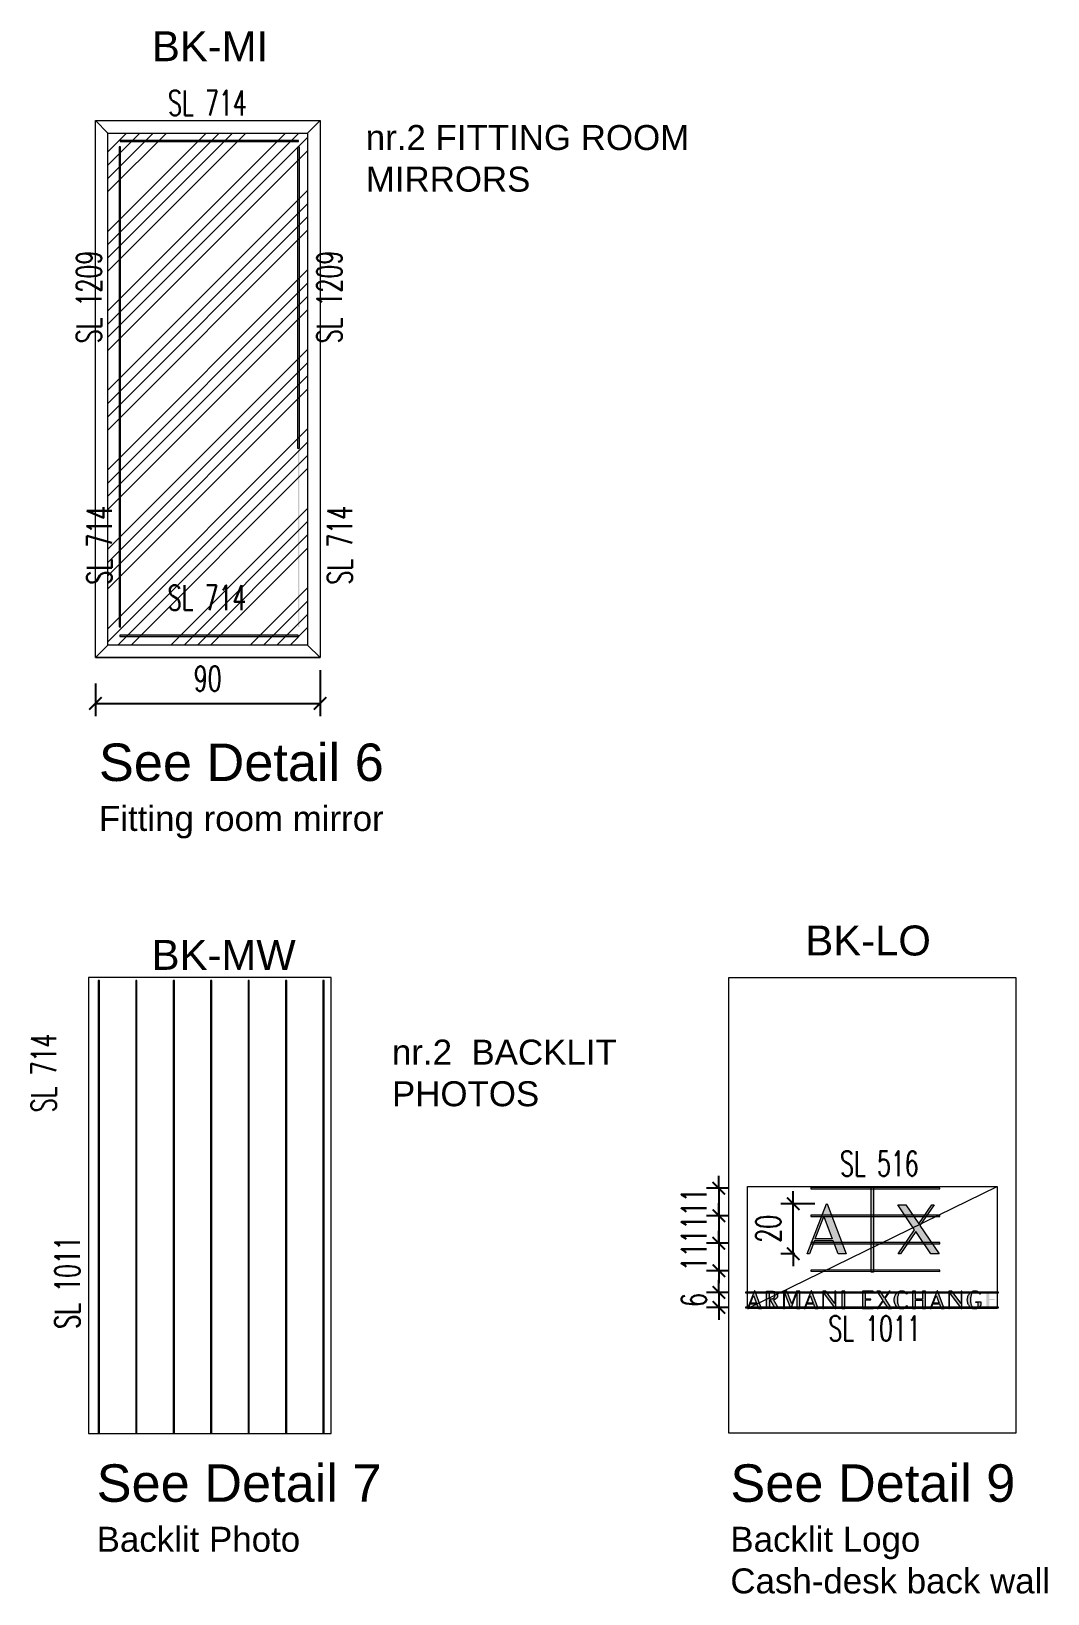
# Model space of a CAD drawing. Extents: x 214 to 401, y 14 to 126.
# Drawn here: x 321.2 to 325.28, y 83 to 89.25 of the extents above; entities that cross this region are included whole.
import ezdxf

# ---------------------------------------------------------------- set-up
doc = ezdxf.new("R2010")
doc.units = 0
doc.header["$LTSCALE"] = 0.25
doc.header["$MEASUREMENT"] = 0
doc.linetypes.add('DOT2', pattern=[0.125, 0, -0.125])
doc.layers.get('0').update_dxf_attribs({"linetype": 'CONTINUOUS'})
doc.layers.get('DEFPOINTS').update_dxf_attribs({"linetype": 'CONTINUOUS'})
doc.layers.add('LD_base', color=7, linetype='CONTINUOUS', lineweight=5, true_color=0x646464)
doc.layers.add('LD_light', color=7, linetype='CONTINUOUS', lineweight=5, true_color=0xf00000)
doc.layers.add('LD_def-points', color=11, linetype='CONTINUOUS', lineweight=5, plot=False)
doc.layers.add('LD_quote', color=255, linetype='CONTINUOUS', lineweight=9)
doc.layers.add('LD_text', color=255, linetype='CONTINUOUS', lineweight=9)
doc.styles.add('SIMPLEX', font='SIMPLEX.SHX', dxfattribs={"width": 0.65})
doc.styles.get("Standard").update_dxf_attribs({"font": 'Arial.ttf'})
doc.dimstyles.new('METRI', dxfattribs={"dimtxt": 0.2, "dimasz": 0.1, "dimexe": 0.1, "dimexo": 0.0625, "dimgap": 0.09, "dimtad": 1, "dimzin": 0, "dimdsep": 46, "dimtxsty": 'SIMPLEX', "dimblk": 'LINEET2S', "dimcen": 0.09, "dimdle": 0.1, "dimclrt": 3, "dimadec": 0, "dimazin": 0, "dimtfac": 1, "dimtix": 1, "dimtmove": 2, "dimatfit": 3, "dimldrblk": 'LINEET2S', "dimfxl": 1, "dimtolj": 1, "dimarcsym": 0})

# ---------------------------------------------------------------- blocks, each defined once
blk = doc.blocks.new('_ArchTick')
at = {"color": 0, "linetype": 'ByBlock', "const_width": 0.15}
blk.add_lwpolyline([(-0.5, -0.5), (0.5, 0.5)], dxfattribs=at)
blk = doc.blocks.new('*D364')
at = {"layer": 'DEFPOINTS', "color": 0, "transparency": 16777216}
for p in [(324.0466, 84.6197), (323.9581, 84.5097), (324.0466, 84.5097)]:
    blk.add_point(p, dxfattribs=at)
at = {"layer": 'LD_quote', "color": 0, "lineweight": -2, "transparency": 16777216}
for p, q in [((323.9581, 84.6197), (323.9581, 84.6697)), ((323.9966, 84.6197), (323.9081, 84.6197)), ((323.9581, 84.6197), (323.9581, 84.5097)), ((323.9966, 84.5097), (323.9081, 84.5097)), ((323.9581, 84.5097), (323.9581, 84.4597))]:
    blk.add_line(p, q, dxfattribs=at)
at = {"layer": 'LD_quote', "color": 0, "lineweight": -2, "transparency": 16777216, "xscale": 0.05, "yscale": 0.05, "zscale": 0.05}
for p, rotation in [((323.9581, 84.6197), 270), ((323.9581, 84.5097), 90)]:
    blk.add_blockref('_ArchTick', p, dxfattribs=dict(at, rotation=rotation))
at = {"layer": 'LD_quote', "color": 3, "transparency": 16777216, "insert": (323.8581, 84.5647), "char_height": 0.1, "attachment_point": 5, "rotation": 90, "style": 'SIMPLEX'}
blk.add_mtext('\\A1;11', dxfattribs=at)
blk = doc.blocks.new('LINEET2S')
blk.add_line((-1, 0), (0, 0))
at = {"color": 5}
blk.add_line((0.5, 0.5), (-0.5, -0.5), dxfattribs=at)
blk = doc.blocks.new('*D365')
at = {"layer": 'DEFPOINTS', "color": 0, "transparency": 16777216}
for p in [(324.0466, 84.5097), (323.9581, 84.3997), (324.0466, 84.3997)]:
    blk.add_point(p, dxfattribs=at)
at = {"layer": 'LD_quote', "color": 0, "lineweight": -2, "transparency": 16777216}
for p, q in [((323.9581, 84.5097), (323.9581, 84.5597)), ((323.9966, 84.5097), (323.9081, 84.5097)), ((323.9581, 84.5097), (323.9581, 84.3997)), ((323.9966, 84.3997), (323.9081, 84.3997)), ((323.9581, 84.3997), (323.9581, 84.3497))]:
    blk.add_line(p, q, dxfattribs=at)
at = {"layer": 'LD_quote', "color": 0, "lineweight": -2, "transparency": 16777216, "xscale": 0.05, "yscale": 0.05, "zscale": 0.05}
for p, rotation in [((323.9581, 84.5097), 270), ((323.9581, 84.3997), 90)]:
    blk.add_blockref('_ArchTick', p, dxfattribs=dict(at, rotation=rotation))
at = {"layer": 'LD_quote', "color": 3, "transparency": 16777216, "insert": (323.8581, 84.4547), "char_height": 0.1, "attachment_point": 5, "rotation": 90, "style": 'SIMPLEX'}
blk.add_mtext('\\A1;11', dxfattribs=at)
blk = doc.blocks.new('*D366')
at = {"layer": 'DEFPOINTS', "color": 0, "transparency": 16777216}
for p in [(324.0466, 84.3997), (323.9581, 84.2897), (324.0466, 84.2897)]:
    blk.add_point(p, dxfattribs=at)
at = {"layer": 'LD_quote', "color": 0, "lineweight": -2, "transparency": 16777216}
for p, q in [((323.9966, 84.3997), (323.9081, 84.3997)), ((323.9581, 84.3997), (323.9581, 84.4497)), ((323.9581, 84.3997), (323.9581, 84.2897)), ((323.9966, 84.2897), (323.9081, 84.2897)), ((323.9581, 84.2897), (323.9581, 84.2397))]:
    blk.add_line(p, q, dxfattribs=at)
at = {"layer": 'LD_quote', "color": 0, "lineweight": -2, "transparency": 16777216, "xscale": 0.05, "yscale": 0.05, "zscale": 0.05}
for p, rotation in [((323.9581, 84.3997), 270), ((323.9581, 84.2897), 90)]:
    blk.add_blockref('_ArchTick', p, dxfattribs=dict(at, rotation=rotation))
at = {"layer": 'LD_quote', "color": 3, "transparency": 16777216, "insert": (323.8581, 84.3447), "char_height": 0.1, "attachment_point": 5, "rotation": 90, "style": 'SIMPLEX'}
blk.add_mtext('\\A1;11', dxfattribs=at)
blk = doc.blocks.new('*D367')
at = {"layer": 'DEFPOINTS', "color": 0, "transparency": 16777216}
for p in [(324.0466, 84.2025), (323.9581, 84.1425), (324.0466, 84.1425)]:
    blk.add_point(p, dxfattribs=at)
at = {"layer": 'LD_quote', "color": 0, "lineweight": -2, "transparency": 16777216}
for p, q in [((323.9966, 84.2025), (323.9081, 84.2025)), ((323.9581, 84.2025), (323.9581, 84.2525)), ((323.9581, 84.2025), (323.9581, 84.1425)), ((323.9966, 84.1425), (323.9081, 84.1425)), ((323.9581, 84.1425), (323.9581, 84.0925))]:
    blk.add_line(p, q, dxfattribs=at)
at = {"layer": 'LD_quote', "color": 0, "lineweight": -2, "transparency": 16777216, "xscale": 0.05, "yscale": 0.05, "zscale": 0.05}
for p, rotation in [((323.9581, 84.2025), 270), ((323.9581, 84.1425), 90)]:
    blk.add_blockref('_ArchTick', p, dxfattribs=dict(at, rotation=rotation))
at = {"layer": 'LD_quote', "color": 3, "transparency": 16777216, "insert": (323.8581, 84.1725), "char_height": 0.1, "attachment_point": 5, "rotation": 90, "style": 'SIMPLEX'}
blk.add_mtext('\\A1;6', dxfattribs=at)
blk = doc.blocks.new('*D368')
at = {"layer": 'DEFPOINTS', "color": 0, "transparency": 16777216}
for p in [(324.2564, 84.5575), (324.3922, 84.5575), (324.3122, 84.3575)]:
    blk.add_point(p, dxfattribs=at)
at = {"layer": 'LD_quote', "color": 0, "lineweight": -2, "transparency": 16777216}
for p, q in [((324.2564, 84.5575), (324.2564, 84.6075)), ((324.3422, 84.5575), (324.2064, 84.5575)), ((324.2564, 84.3575), (324.2564, 84.5575)), ((324.2622, 84.3575), (324.2064, 84.3575)), ((324.2564, 84.3575), (324.2564, 84.3075))]:
    blk.add_line(p, q, dxfattribs=at)
at = {"layer": 'LD_quote', "color": 0, "lineweight": -2, "transparency": 16777216, "xscale": 0.05, "yscale": 0.05, "zscale": 0.05}
for p, rotation in [((324.2564, 84.5575), 270), ((324.2564, 84.3575), 90)]:
    blk.add_blockref('_ArchTick', p, dxfattribs=dict(at, rotation=rotation))
at = {"layer": 'LD_quote', "color": 3, "transparency": 16777216, "insert": (324.1564, 84.4575), "char_height": 0.1, "attachment_point": 5, "rotation": 90, "style": 'SIMPLEX'}
blk.add_mtext('\\A1;20', dxfattribs=at)
blk = doc.blocks.new('*D370')
at = {"layer": 'DEFPOINTS', "color": 0, "transparency": 16777216}
for p in [(322.3604, 86.7441), (321.4604, 86.6906), (322.3604, 86.5604)]:
    blk.add_point(p, dxfattribs=at)
at = {"layer": 'LD_quote', "color": 0, "lineweight": -2, "transparency": 16777216}
for p, q in [((322.3604, 86.6941), (322.3604, 86.5104)), ((321.4604, 86.6406), (321.4604, 86.5104)), ((321.4604, 86.5604), (322.3604, 86.5604))]:
    blk.add_line(p, q, dxfattribs=at)
at = {"layer": 'LD_quote', "color": 0, "lineweight": -2, "transparency": 16777216, "xscale": 0.05, "yscale": 0.05, "zscale": 0.05, "rotation": 180}
blk.add_blockref('_ArchTick', (321.4604, 86.5604), dxfattribs=at)
at = {"layer": 'LD_quote', "color": 0, "lineweight": -2, "transparency": 16777216, "xscale": 0.05, "yscale": 0.05, "zscale": 0.05}
blk.add_blockref('_ArchTick', (322.3604, 86.5604), dxfattribs=at)
at = {"layer": 'LD_quote', "color": 3, "transparency": 16777216, "insert": (321.9104, 86.6604), "char_height": 0.1, "attachment_point": 5, "style": 'SIMPLEX'}
blk.add_mtext('\\A1;90', dxfattribs=at)

msp = doc.modelspace()

# ---------------------------------------------------------------- hatches: boundary and pattern name
at = {"layer": 'LD_base', "linetype": 'DOT2'}
h = msp.add_hatch(dxfattribs=at)
h.set_pattern_fill('ANSI34', color=256, scale=0.3, style=0)
h.set_pattern_definition([(45, (33.18658, -4.18111), (-0.15909903, 0.15909903), []), (45, (33.23962, -4.18111), (-0.15909903, 0.15909903), []), (45, (33.29265, -4.18111), (-0.15909903, 0.15909903), []), (45, (33.34568, -4.18111), (-0.15909903, 0.15909903), [])])
h.paths.add_polyline_path([(322.3104, 86.79409), (321.5104, 86.79409), (321.5104, 88.84409), (322.3104, 88.84409)])
at = {"layer": 'LD_base'}
h = msp.add_hatch(color=256, dxfattribs=at)
h.dxf.hatch_style = 1
h.paths.add_polyline_path([(324.31216, 84.35749), (324.38881, 84.55749), (324.39215, 84.55749), (324.46883, 84.35749), (324.43565, 84.35749), (324.41602, 84.40868), (324.34067, 84.40868), (324.32105, 84.35749)])
h.paths.add_polyline_path([(324.34408, 84.41757), (324.37834, 84.50697), (324.41261, 84.41757)], flags=16)
h.paths.add_polyline_path([(324.56819, 84.62668), (324.57708, 84.62668), (324.57708, 84.28389), (324.56819, 84.28389)])
h.paths.add_polyline_path([(324.6752, 84.55305), (324.70756, 84.55305), (324.75896, 84.47724), (324.81114, 84.55305), (324.82015, 84.55305), (324.76341, 84.47069), (324.84018, 84.35749), (324.80737, 84.35749), (324.74698, 84.44685), (324.68542, 84.35749), (324.67653, 84.35749), (324.74255, 84.45341)])
h = msp.add_hatch(color=256, dxfattribs=at)
h.dxf.hatch_style = 1
h.paths.add_polyline_path([(324.10203, 84.20915), (324.10037, 84.20915), (324.07307, 84.13805), (324.07649, 84.13805), (324.08368, 84.15686), (324.1095, 84.15686), (324.1167, 84.13805), (324.12934, 84.13805)])
h.paths.add_polyline_path([(324.1083, 84.15981), (324.08479, 84.15981), (324.09659, 84.19061)], flags=16)
h.paths.add_polyline_path([(324.16069, 84.17235), (324.16502, 84.17235), (324.18383, 84.13804), (324.19721, 84.13804), (324.17728, 84.17318), (324.1783, 84.1734), (324.17958, 84.17374), (324.18063, 84.17405), (324.18178, 84.17445), (324.18341, 84.17511), (324.1849, 84.17586), (324.18667, 84.17694), (324.18826, 84.17815), (324.18936, 84.17918), (324.19032, 84.18029), (324.19105, 84.18129), (324.19184, 84.18259), (324.19259, 84.18425), (324.193, 84.18564), (324.1933, 84.18711), (324.19348, 84.18887), (324.19352, 84.18996), (324.19348, 84.19106), (324.1933, 84.19282), (324.193, 84.19429), (324.19259, 84.19568), (324.19184, 84.19734), (324.19108, 84.19866), (324.19035, 84.19968), (324.18938, 84.20081), (324.18829, 84.20183), (324.18675, 84.20306), (324.18496, 84.20419), (324.18346, 84.20494), (324.18185, 84.20561), (324.18069, 84.20601), (324.17964, 84.20633), (324.17831, 84.20666), (324.17709, 84.20693), (324.17619, 84.20708), (324.17541, 84.2072), (324.17457, 84.20731), (324.17395, 84.20738), (324.17325, 84.20744), (324.17234, 84.20751), (324.17146, 84.20755), (324.17023, 84.20758), (324.14888, 84.20758), (324.14888, 84.13804), (324.16069, 84.13804)])
h.paths.add_polyline_path([(324.16069, 84.17539), (324.16069, 84.20454), (324.16161, 84.20454), (324.16633, 84.20454), (324.16719, 84.20453), (324.16799, 84.20449), (324.16869, 84.20444), (324.16963, 84.20433), (324.17048, 84.20418), (324.17118, 84.20402), (324.17201, 84.20381), (324.173, 84.20347), (324.17389, 84.2031), (324.1748, 84.20262), (324.17562, 84.20211), (324.17644, 84.2015), (324.17713, 84.20091), (324.17781, 84.20018), (324.17851, 84.19931), (324.17926, 84.19811), (324.17963, 84.19741), (324.18035, 84.19561), (324.18078, 84.19391), (324.18105, 84.19214), (324.18115, 84.19082), (324.18116, 84.18996), (324.18115, 84.18911), (324.18105, 84.18779), (324.18078, 84.18602), (324.18035, 84.18432), (324.17963, 84.18252), (324.17926, 84.18182), (324.17851, 84.18062), (324.17781, 84.17975), (324.17713, 84.17902), (324.17644, 84.17843), (324.17562, 84.17782), (324.1748, 84.17731), (324.17389, 84.17683), (324.173, 84.17646), (324.17201, 84.17612), (324.17118, 84.17591), (324.17048, 84.17575), (324.16963, 84.1756), (324.16869, 84.17549), (324.16799, 84.17544), (324.16719, 84.1754), (324.16645, 84.17539)], flags=16)
h.paths.add_polyline_path([(324.23068, 84.20758), (324.21749, 84.20758), (324.21749, 84.13804), (324.22081, 84.13804), (324.22081, 84.20093), (324.24451, 84.13971), (324.24774, 84.13971), (324.27052, 84.20093), (324.27052, 84.13804), (324.28233, 84.13804), (324.28233, 84.20758), (324.26978, 84.20758), (324.25069, 84.1564)])
h.paths.add_polyline_path([(324.32937, 84.20915), (324.32771, 84.20915), (324.30041, 84.13805), (324.30383, 84.13805), (324.31102, 84.15686), (324.33684, 84.15686), (324.34403, 84.13805), (324.35667, 84.13805)])
h.paths.add_polyline_path([(324.33564, 84.15981), (324.31213, 84.15981), (324.32393, 84.19061)], flags=16)
h.paths.add_polyline_path([(324.38718, 84.20758), (324.37445, 84.20758), (324.37445, 84.13805), (324.37777, 84.13805), (324.37777, 84.20093), (324.4237, 84.13805), (324.42665, 84.13805), (324.42674, 84.20758), (324.42342, 84.20758), (324.42342, 84.15824)])
h.paths.add_polyline_path([(324.4626, 84.20758), (324.45079, 84.20758), (324.45079, 84.13805), (324.4626, 84.13805)])
h = msp.add_hatch(color=256, dxfattribs=at)
h.dxf.hatch_style = 1
h.paths.add_polyline_path([(324.5452, 84.17291), (324.56641, 84.17291), (324.56641, 84.17586), (324.5452, 84.17586), (324.5452, 84.20463), (324.57617, 84.20463), (324.57617, 84.20758), (324.5334, 84.20758), (324.5334, 84.13805), (324.57617, 84.13805), (324.57617, 84.14099), (324.5452, 84.14099)])
h.paths.add_polyline_path([(324.624, 84.17789), (324.64466, 84.20758), (324.64079, 84.20758), (324.62207, 84.18074), (324.60445, 84.20758), (324.59071, 84.20758), (324.61469, 84.17105), (324.59218, 84.13804), (324.59606, 84.13804), (324.61653, 84.1682), (324.63645, 84.13804), (324.6502, 84.13804)])
h.paths.add_polyline_path([(324.67355, 84.17281), (324.67357, 84.17526), (324.67378, 84.17878), (324.67404, 84.18158), (324.67446, 84.18495), (324.67512, 84.18805), (324.67588, 84.19096), (324.67681, 84.19359), (324.67766, 84.19567), (324.67898, 84.19816), (324.67979, 84.19944), (324.68063, 84.20055), (324.6816, 84.20165), (324.68246, 84.20248), (324.68331, 84.2032), (324.68418, 84.20381), (324.68516, 84.20441), (324.68608, 84.20486), (324.68672, 84.20513), (324.68766, 84.20546), (324.68875, 84.20575), (324.6898, 84.20594), (324.69055, 84.20603), (324.69155, 84.2061), (324.69255, 84.20609), (324.69374, 84.20603), (324.6947, 84.20591), (324.69643, 84.20559), (324.69814, 84.20512), (324.69962, 84.20456), (324.70115, 84.20381), (324.70258, 84.203), (324.70391, 84.2021), (324.70525, 84.20107), (324.70662, 84.19983), (324.70797, 84.19846), (324.70889, 84.19738), (324.70965, 84.19642), (324.71034, 84.1955), (324.71292, 84.19725), (324.71275, 84.19751), (324.71214, 84.19836), (324.7115, 84.19919), (324.71067, 84.20018), (324.70991, 84.201), (324.70915, 84.20176), (324.70789, 84.20291), (324.70724, 84.20345), (324.70633, 84.20414), (324.70516, 84.20494), (324.70392, 84.20572), (324.70237, 84.20651), (324.70104, 84.20711), (324.69981, 84.20759), (324.69825, 84.20809), (324.69624, 84.20858), (324.6947, 84.20882), (324.69339, 84.20896), (324.69216, 84.20903), (324.69086, 84.20906), (324.68965, 84.20902), (324.68819, 84.20892), (324.6867, 84.20873), (324.68525, 84.20845), (324.68329, 84.20795), (324.68175, 84.20746), (324.67958, 84.20654), (324.67757, 84.20551), (324.67587, 84.20447), (324.67434, 84.20338), (324.67247, 84.20178), (324.6708, 84.20021), (324.6694, 84.19858), (324.66769, 84.19636), (324.66639, 84.19437), (324.66547, 84.19272), (324.66418, 84.1901), (324.66347, 84.18828), (324.66285, 84.18654), (324.66219, 84.1843), (324.66151, 84.18121), (324.66113, 84.179), (324.66088, 84.17662), (324.66077, 84.17451), (324.66073, 84.17281), (324.66077, 84.17112), (324.66088, 84.16901), (324.66113, 84.16663), (324.66151, 84.16441), (324.66219, 84.16133), (324.66285, 84.15909), (324.66347, 84.15734), (324.66418, 84.15552), (324.66547, 84.15291), (324.66639, 84.15126), (324.66769, 84.14927), (324.6694, 84.14704), (324.6708, 84.14541), (324.67247, 84.14385), (324.67434, 84.14225), (324.67587, 84.14116), (324.67757, 84.14012), (324.67958, 84.13909), (324.68175, 84.13817), (324.68329, 84.13768), (324.68525, 84.13718), (324.6867, 84.1369), (324.68819, 84.13671), (324.68965, 84.1366), (324.69086, 84.13657), (324.69216, 84.13659), (324.69339, 84.13667), (324.6947, 84.13681), (324.69624, 84.13705), (324.69825, 84.13754), (324.69981, 84.13804), (324.70104, 84.13851), (324.70237, 84.13911), (324.70392, 84.13991), (324.70516, 84.14069), (324.70633, 84.14149), (324.70724, 84.14218), (324.70789, 84.14272), (324.70915, 84.14387), (324.70991, 84.14463), (324.71067, 84.14545), (324.7115, 84.14644), (324.71214, 84.14727), (324.71275, 84.14812), (324.71292, 84.14838), (324.71034, 84.15013), (324.70965, 84.14921), (324.70889, 84.14825), (324.70797, 84.14717), (324.70662, 84.1458), (324.70525, 84.14456), (324.70391, 84.14353), (324.70258, 84.14263), (324.70115, 84.14182), (324.69962, 84.14107), (324.69814, 84.14051), (324.69643, 84.14004), (324.6947, 84.13972), (324.69374, 84.1396), (324.69255, 84.13954), (324.69155, 84.13953), (324.69055, 84.1396), (324.6898, 84.13969), (324.68875, 84.13988), (324.68766, 84.14017), (324.68672, 84.1405), (324.68608, 84.14077), (324.68516, 84.14122), (324.68418, 84.14182), (324.68331, 84.14243), (324.68246, 84.14315), (324.6816, 84.14398), (324.68063, 84.14507), (324.67979, 84.14619), (324.67898, 84.14747), (324.67766, 84.14996), (324.67681, 84.15203), (324.67588, 84.15467), (324.67512, 84.15758), (324.67446, 84.16068), (324.67404, 84.16405), (324.67378, 84.16685), (324.67357, 84.17036)])
h.paths.add_polyline_path([(324.78601, 84.20758), (324.77421, 84.20758), (324.77421, 84.17521), (324.74553, 84.17521), (324.74553, 84.20758), (324.73373, 84.20758), (324.73373, 84.13804), (324.74553, 84.13804), (324.74553, 84.17226), (324.77421, 84.17226), (324.77421, 84.13804), (324.78601, 84.13804)])
h.paths.add_polyline_path([(324.83415, 84.20915), (324.83249, 84.20915), (324.80519, 84.13805), (324.8086, 84.13805), (324.8158, 84.15686), (324.84162, 84.15686), (324.84881, 84.13805), (324.86145, 84.13805)])
h.paths.add_polyline_path([(324.84042, 84.15981), (324.8169, 84.15981), (324.82871, 84.19061)], flags=16)
h.paths.add_polyline_path([(324.89216, 84.20758), (324.87943, 84.20758), (324.87943, 84.13805), (324.88275, 84.13805), (324.88275, 84.20093), (324.92867, 84.13805), (324.93162, 84.13805), (324.93172, 84.20758), (324.9284, 84.20758), (324.9284, 84.15824)])
h.paths.add_polyline_path([(324.9666, 84.16685), (324.9664, 84.17036), (324.96638, 84.17281), (324.9664, 84.17526), (324.9666, 84.17878), (324.96687, 84.18158), (324.96729, 84.18495), (324.96795, 84.18805), (324.96871, 84.19096), (324.96963, 84.19359), (324.97049, 84.19567), (324.97181, 84.19816), (324.97262, 84.19944), (324.97346, 84.20055), (324.97443, 84.20165), (324.97528, 84.20248), (324.97614, 84.2032), (324.977, 84.20381), (324.97799, 84.20441), (324.97891, 84.20486), (324.97955, 84.20513), (324.98049, 84.20546), (324.98158, 84.20575), (324.98263, 84.20594), (324.98338, 84.20603), (324.98437, 84.2061), (324.98538, 84.20609), (324.98657, 84.20603), (324.98753, 84.20595), (324.98926, 84.20564), (324.99097, 84.20518), (324.99249, 84.20462), (324.99424, 84.20381), (324.99567, 84.203), (324.997, 84.2021), (324.99834, 84.20107), (324.99971, 84.19983), (325.00106, 84.19846), (325.00198, 84.19738), (325.00276, 84.19642), (325.00343, 84.1955), (325.00603, 84.19725), (325.00586, 84.19751), (325.00525, 84.19836), (325.00459, 84.19919), (325.00376, 84.20018), (325.003, 84.201), (325.00225, 84.20176), (325.00098, 84.20291), (325.00033, 84.20345), (324.99943, 84.20414), (324.99825, 84.20494), (324.99702, 84.20572), (324.99547, 84.20651), (324.99413, 84.20711), (324.99267, 84.20766), (324.99107, 84.20814), (324.98908, 84.2086), (324.98753, 84.20884), (324.98622, 84.20897), (324.98499, 84.20903), (324.98369, 84.20906), (324.98248, 84.20902), (324.98101, 84.20892), (324.97953, 84.20873), (324.97808, 84.20845), (324.97612, 84.20795), (324.97458, 84.20746), (324.97241, 84.20654), (324.9704, 84.20551), (324.9687, 84.20447), (324.96716, 84.20338), (324.96529, 84.20178), (324.96363, 84.20021), (324.96222, 84.19858), (324.96052, 84.19636), (324.95922, 84.19437), (324.9583, 84.19272), (324.95701, 84.1901), (324.9563, 84.18828), (324.95568, 84.18654), (324.95502, 84.1843), (324.95434, 84.18121), (324.95396, 84.179), (324.95371, 84.17662), (324.9536, 84.17451), (324.95356, 84.17281), (324.9536, 84.17112), (324.95371, 84.16901), (324.95396, 84.16663), (324.95434, 84.16441), (324.95502, 84.16133), (324.95568, 84.15909), (324.9563, 84.15734), (324.95701, 84.15552), (324.9583, 84.15291), (324.95922, 84.15126), (324.96052, 84.14927), (324.96222, 84.14704), (324.96363, 84.14541), (324.96529, 84.14385), (324.96716, 84.14225), (324.9687, 84.14116), (324.9704, 84.14012), (324.97241, 84.13909), (324.97458, 84.13817), (324.97612, 84.13768), (324.97808, 84.13718), (324.97953, 84.1369), (324.98101, 84.13671), (324.98248, 84.1366), (324.98369, 84.13657), (324.98499, 84.13659), (324.98622, 84.13667), (324.98753, 84.13681), (324.98907, 84.13705), (324.99053, 84.13741), (324.99299, 84.13825), (324.99554, 84.13946), (324.99774, 84.14079), (324.99978, 84.14226), (325.00135, 84.14369), (325.00264, 84.14497), (325.00405, 84.14649), (325.0052, 84.1479), (325.00601, 84.14902), (325.00697, 84.15038), (325.00781, 84.15177), (325.00834, 84.15271), (325.00834, 84.16571), (324.98704, 84.16571), (324.98704, 84.16258), (324.99672, 84.16258), (324.99672, 84.14885), (324.99665, 84.14822), (324.99657, 84.14777), (324.99641, 84.14712), (324.99611, 84.14634), (324.99573, 84.14549), (324.9953, 84.14477), (324.99476, 84.14398), (324.99417, 84.1433), (324.99349, 84.14261), (324.9929, 84.14211), (324.9923, 84.14168), (324.99172, 84.14129), (324.99104, 84.14091), (324.99039, 84.1406), (324.98976, 84.14035), (324.98903, 84.14009), (324.98834, 84.1399), (324.98762, 84.13975), (324.98671, 84.13961), (324.98538, 84.13954), (324.98437, 84.13953), (324.98338, 84.1396), (324.98263, 84.13969), (324.98158, 84.13988), (324.98049, 84.14017), (324.97955, 84.1405), (324.97891, 84.14077), (324.97799, 84.14122), (324.977, 84.14182), (324.97614, 84.14243), (324.97528, 84.14315), (324.97443, 84.14398), (324.97346, 84.14507), (324.97262, 84.14619), (324.97181, 84.14747), (324.97049, 84.14996), (324.96963, 84.15203), (324.96871, 84.15467), (324.96795, 84.15758), (324.96729, 84.16068), (324.96687, 84.16405)])
h.paths.add_polyline_path([(325.04181, 84.17291), (325.06311, 84.17291), (325.06311, 84.17586), (325.04181, 84.17586), (325.04181, 84.20463), (325.07307, 84.20463), (325.07307, 84.20758), (325.03, 84.20758), (325.03, 84.13805), (325.07307, 84.13805), (325.07307, 84.14099), (325.04181, 84.14099)])
at = {"layer": 'LD_light', "linetype": 'Continuous'}
h = msp.add_hatch(color=256, dxfattribs=at)
h.dxf.hatch_style = 1
h.paths.add_polyline_path([(321.56056, 88.78895), (321.55553, 88.78893), (321.55556, 87.58095), (321.56056, 87.58095)])
h = msp.add_hatch(color=256, dxfattribs=at)
h.dxf.hatch_style = 1
h.paths.add_polyline_path([(321.5606, 88.78885), (321.55557, 88.78884), (321.5556, 87.58085), (321.5606, 87.58085)])
at = {"layer": 'LD_light'}
h = msp.add_hatch(color=256, dxfattribs=at)
h.dxf.hatch_style = 1
h.paths.add_polyline_path([(321.55994, 88.81026), (322.27394, 88.81026), (322.27394, 88.81526), (321.55994, 88.81526)])
at = {"layer": 'LD_light', "linetype": 'Continuous'}
h = msp.add_hatch(color=256, dxfattribs=at)
h.dxf.hatch_style = 1
h.paths.add_polyline_path([(322.27672, 88.78905), (322.27169, 88.78904), (322.27172, 87.58105), (322.27672, 87.58105)])
h = msp.add_hatch(color=256, dxfattribs=at)
h.dxf.hatch_style = 1
h.paths.add_polyline_path([(321.56056, 87.58095), (321.55556, 87.58095), (321.55556, 86.86719), (321.56056, 86.86695)])
h = msp.add_hatch(color=256, dxfattribs=at)
h.dxf.hatch_style = 1
h.paths.add_polyline_path([(321.5606, 87.58085), (321.5556, 87.58086), (321.5556, 86.86709), (321.5606, 86.86686)])
h = msp.add_hatch(color=256, dxfattribs=at)
h.dxf.hatch_style = 1
h.paths.add_polyline_path([(322.27672, 87.58105), (322.27172, 87.58106), (322.27172, 86.86729), (322.27672, 86.86706)])
at = {"layer": 'LD_light'}
h = msp.add_hatch(color=256, dxfattribs=at)
h.dxf.hatch_style = 1
h.paths.add_polyline_path([(321.55842, 86.82897), (322.27242, 86.82897), (322.27242, 86.83397), (321.55842, 86.83397)])
at = {"layer": 'LD_light', "linetype": 'Continuous'}
h = msp.add_hatch(color=256, dxfattribs=at)
h.dxf.hatch_style = 1
h.paths.add_polyline_path([(321.47681, 85.45205), (321.47181, 85.45206), (321.47181, 84.73829), (321.47681, 84.73806)])
h = msp.add_hatch(color=256, dxfattribs=at)
h.dxf.hatch_style = 1
h.paths.add_polyline_path([(321.62681, 85.45205), (321.62181, 85.45206), (321.62181, 84.73829), (321.62681, 84.73806)])
h = msp.add_hatch(color=256, dxfattribs=at)
h.dxf.hatch_style = 1
h.paths.add_polyline_path([(321.77681, 85.45205), (321.77181, 85.45206), (321.77181, 84.73829), (321.77681, 84.73806)])
h = msp.add_hatch(color=256, dxfattribs=at)
h.dxf.hatch_style = 1
h.paths.add_polyline_path([(321.92681, 85.45205), (321.92181, 85.45206), (321.92181, 84.73829), (321.92681, 84.73806)])
h = msp.add_hatch(color=256, dxfattribs=at)
h.dxf.hatch_style = 1
h.paths.add_polyline_path([(322.07681, 85.45205), (322.07181, 85.45206), (322.07181, 84.73829), (322.07681, 84.73806)])
h = msp.add_hatch(color=256, dxfattribs=at)
h.dxf.hatch_style = 1
h.paths.add_polyline_path([(322.07681, 85.45205), (322.07181, 85.45206), (322.07181, 84.73829), (322.07681, 84.73806)])
h = msp.add_hatch(color=256, dxfattribs=at)
h.dxf.hatch_style = 1
h.paths.add_polyline_path([(322.22681, 85.45205), (322.22181, 85.45206), (322.22181, 84.73829), (322.22681, 84.73806)])
h = msp.add_hatch(color=256, dxfattribs=at)
h.dxf.hatch_style = 1
h.paths.add_polyline_path([(322.37681, 85.45205), (322.37181, 85.45206), (322.37181, 84.73829), (322.37681, 84.73806)])
h = msp.add_hatch(color=256, dxfattribs=at)
h.dxf.hatch_style = 1
h.paths.add_polyline_path([(321.47179, 83.63805), (321.47681, 83.63806), (321.47681, 84.73806), (321.47179, 84.73806)])
h = msp.add_hatch(color=256, dxfattribs=at)
h.dxf.hatch_style = 1
h.paths.add_polyline_path([(321.62179, 83.63805), (321.62681, 83.63806), (321.62681, 84.73806), (321.62179, 84.73806)])
h = msp.add_hatch(color=256, dxfattribs=at)
h.dxf.hatch_style = 1
h.paths.add_polyline_path([(321.77179, 83.63805), (321.77681, 83.63806), (321.77681, 84.73806), (321.77179, 84.73806)])
h = msp.add_hatch(color=256, dxfattribs=at)
h.dxf.hatch_style = 1
h.paths.add_polyline_path([(321.92179, 83.63805), (321.92681, 83.63806), (321.92681, 84.73806), (321.92179, 84.73806)])
h = msp.add_hatch(color=256, dxfattribs=at)
h.dxf.hatch_style = 1
h.paths.add_polyline_path([(322.07179, 83.63805), (322.07681, 83.63806), (322.07681, 84.73806), (322.07179, 84.73806)])
h = msp.add_hatch(color=256, dxfattribs=at)
h.dxf.hatch_style = 1
h.paths.add_polyline_path([(322.22179, 83.63805), (322.22681, 83.63806), (322.22681, 84.73806), (322.22179, 84.73806)])
h = msp.add_hatch(color=256, dxfattribs=at)
h.dxf.hatch_style = 1
h.paths.add_polyline_path([(322.37179, 83.63805), (322.37681, 83.63806), (322.37681, 84.73806), (322.37179, 84.73806)])
h = msp.add_hatch(color=256, dxfattribs=at)
h.dxf.hatch_style = 1
h.paths.add_polyline_path([(324.84284, 84.61692), (324.84285, 84.62195), (324.32687, 84.62217), (324.32686, 84.61717)])
h = msp.add_hatch(color=256, dxfattribs=at)
h.dxf.hatch_style = 1
h.paths.add_polyline_path([(324.84284, 84.50692), (324.84285, 84.51195), (324.32687, 84.51217), (324.32686, 84.50717)])
h = msp.add_hatch(color=256, dxfattribs=at)
h.dxf.hatch_style = 1
h.paths.add_polyline_path([(324.84284, 84.39692), (324.84285, 84.40195), (324.32687, 84.40217), (324.32686, 84.39717)])
h = msp.add_hatch(color=256, dxfattribs=at)
h.dxf.hatch_style = 1
h.paths.add_polyline_path([(324.84284, 84.28692), (324.84285, 84.29195), (324.32687, 84.29217), (324.32686, 84.28717)])
at = {"layer": 'LD_light'}
h = msp.add_hatch(color=256, dxfattribs=at)
h.dxf.hatch_style = 1
h.paths.add_polyline_path([(324.06625, 84.20527), (325.07725, 84.20527), (325.07725, 84.20027), (324.06625, 84.20027)])
h = msp.add_hatch(color=256, dxfattribs=at)
h.dxf.hatch_style = 1
h.paths.add_polyline_path([(324.06625, 84.14527), (325.07725, 84.14527), (325.07725, 84.14027), (324.06625, 84.14027)])

# ---------------------------------------------------------------- linework, layer by layer
at = {"layer": 'LD_base'}
for p, q in [((321.4604, 88.89409), (321.5104, 88.84409)), ((322.3604, 88.89409), (322.3104, 88.84409)), ((321.4604, 86.74409), (321.5104, 86.79409)), ((322.3104, 86.79409), (322.3604, 86.74409))]:
    msp.add_line(p, q, dxfattribs=at)
for points in [[(322.3604, 86.74409), (321.4604, 86.74409), (321.4604, 88.89409), (322.3604, 88.89409)], [(322.3104, 86.79409), (321.5104, 86.79409), (321.5104, 88.84409), (322.3104, 88.84409)], [(321.4332, 83.63805), (322.40447, 83.63805), (322.40447, 85.46305), (321.4332, 85.46305)], [(323.99835, 85.46305), (325.1478, 85.46305), (325.1478, 83.63878), (323.99835, 83.63878)], [(324.56819, 84.62668), (324.57708, 84.62668), (324.57708, 84.28389), (324.56819, 84.28389)], [(324.31216, 84.35749), (324.38881, 84.55749), (324.39215, 84.55749), (324.46883, 84.35749), (324.43565, 84.35749), (324.41602, 84.40868), (324.34067, 84.40868), (324.32105, 84.35749)], [(324.6752, 84.55305), (324.70756, 84.55305), (324.75896, 84.47724), (324.81114, 84.55305), (324.82015, 84.55305), (324.76341, 84.47069), (324.84018, 84.35749), (324.80737, 84.35749), (324.74698, 84.44685), (324.68542, 84.35749), (324.67653, 84.35749), (324.74255, 84.45341)], [(324.34408, 84.41757), (324.37834, 84.50697), (324.41261, 84.41757)], [(324.67355, 84.17281), (324.67357, 84.17036), (324.67378, 84.16685), (324.67404, 84.16405), (324.67446, 84.16068), (324.67512, 84.15758), (324.67588, 84.15467), (324.67681, 84.15203), (324.67766, 84.14996), (324.67898, 84.14747), (324.67979, 84.14619), (324.68063, 84.14507), (324.6816, 84.14398), (324.68246, 84.14315), (324.68331, 84.14243), (324.68418, 84.14182), (324.68516, 84.14122), (324.68608, 84.14077), (324.68672, 84.1405), (324.68766, 84.14017), (324.68875, 84.13988), (324.6898, 84.13969), (324.69055, 84.1396), (324.69155, 84.13953), (324.69255, 84.13954), (324.69374, 84.1396), (324.6947, 84.13972), (324.69643, 84.14004), (324.69814, 84.14051), (324.69962, 84.14107), (324.70115, 84.14182), (324.70258, 84.14263), (324.70391, 84.14353), (324.70525, 84.14456), (324.70662, 84.1458), (324.70797, 84.14717), (324.70889, 84.14825), (324.70965, 84.14921), (324.71034, 84.15013), (324.71292, 84.14838), (324.71275, 84.14812), (324.71214, 84.14727), (324.7115, 84.14644), (324.71067, 84.14545), (324.70991, 84.14463), (324.70915, 84.14387), (324.70789, 84.14272), (324.70724, 84.14218), (324.70633, 84.14149), (324.70516, 84.14069), (324.70392, 84.13991), (324.70237, 84.13911), (324.70104, 84.13851), (324.69981, 84.13804), (324.69825, 84.13754), (324.69624, 84.13705), (324.6947, 84.13681), (324.69339, 84.13667), (324.69216, 84.13659), (324.69086, 84.13657), (324.68965, 84.1366), (324.68819, 84.13671), (324.6867, 84.1369), (324.68525, 84.13718), (324.68329, 84.13768), (324.68175, 84.13817), (324.67958, 84.13909), (324.67757, 84.14012), (324.67587, 84.14116), (324.67434, 84.14225), (324.67247, 84.14385), (324.6708, 84.14541), (324.6694, 84.14704), (324.66769, 84.14927), (324.66639, 84.15126), (324.66547, 84.15291), (324.66418, 84.15552), (324.66347, 84.15734), (324.66285, 84.15909), (324.66219, 84.16133), (324.66151, 84.16441), (324.66113, 84.16663), (324.66088, 84.16901), (324.66077, 84.17112), (324.66073, 84.17281), (324.66077, 84.17451), (324.66088, 84.17662), (324.66113, 84.179), (324.66151, 84.18121), (324.66219, 84.1843), (324.66285, 84.18654), (324.66347, 84.18828), (324.66418, 84.1901), (324.66547, 84.19272), (324.66639, 84.19437), (324.66769, 84.19636), (324.6694, 84.19858), (324.6708, 84.20021), (324.67247, 84.20178), (324.67434, 84.20338), (324.67587, 84.20447), (324.67757, 84.20551), (324.67958, 84.20654), (324.68175, 84.20746), (324.68329, 84.20795), (324.68525, 84.20845), (324.6867, 84.20873), (324.68819, 84.20892), (324.68965, 84.20902), (324.69086, 84.20906), (324.69216, 84.20903), (324.69339, 84.20896), (324.6947, 84.20882), (324.69624, 84.20858), (324.69825, 84.20809), (324.69981, 84.20759), (324.70104, 84.20711), (324.70237, 84.20651), (324.70392, 84.20572), (324.70516, 84.20494), (324.70633, 84.20414), (324.70724, 84.20345), (324.70789, 84.20291), (324.70915, 84.20176), (324.70991, 84.201), (324.71067, 84.20018), (324.7115, 84.19919), (324.71214, 84.19836), (324.71275, 84.19751), (324.71292, 84.19725), (324.71034, 84.1955), (324.70965, 84.19642), (324.70889, 84.19738), (324.70797, 84.19846), (324.70662, 84.19983), (324.70525, 84.20107), (324.70391, 84.2021), (324.70258, 84.203), (324.70115, 84.20381), (324.69962, 84.20456), (324.69814, 84.20512), (324.69643, 84.20559), (324.6947, 84.20591), (324.69374, 84.20603), (324.69255, 84.20609), (324.69155, 84.2061), (324.69055, 84.20603), (324.6898, 84.20594), (324.68875, 84.20575), (324.68766, 84.20546), (324.68672, 84.20513), (324.68608, 84.20486), (324.68516, 84.20441), (324.68418, 84.20381), (324.68331, 84.2032), (324.68246, 84.20248), (324.6816, 84.20165), (324.68063, 84.20055), (324.67979, 84.19944), (324.67898, 84.19816), (324.67766, 84.19567), (324.67681, 84.19359), (324.67588, 84.19096), (324.67512, 84.18805), (324.67446, 84.18495), (324.67404, 84.18158), (324.67378, 84.17878), (324.67357, 84.17526)], [(324.99053, 84.13741), (324.98907, 84.13705), (324.98753, 84.13681), (324.98622, 84.13667), (324.98499, 84.13659), (324.98369, 84.13657), (324.98248, 84.1366), (324.98101, 84.13671), (324.97953, 84.1369), (324.97808, 84.13718), (324.97612, 84.13768), (324.97458, 84.13817), (324.97241, 84.13909), (324.9704, 84.14012), (324.9687, 84.14116), (324.96716, 84.14225), (324.96529, 84.14385), (324.96363, 84.14541), (324.96222, 84.14704), (324.96052, 84.14927), (324.95922, 84.15126), (324.9583, 84.15291), (324.95701, 84.15552), (324.9563, 84.15734), (324.95568, 84.15909), (324.95502, 84.16133), (324.95434, 84.16441), (324.95396, 84.16663), (324.95371, 84.16901), (324.9536, 84.17112), (324.95356, 84.17281), (324.9536, 84.17451), (324.95371, 84.17662), (324.95396, 84.179), (324.95434, 84.18121), (324.95502, 84.1843), (324.95568, 84.18654), (324.9563, 84.18828), (324.95701, 84.1901), (324.9583, 84.19272), (324.95922, 84.19437), (324.96052, 84.19636), (324.96222, 84.19858), (324.96363, 84.20021), (324.96529, 84.20178), (324.96716, 84.20338), (324.9687, 84.20447), (324.9704, 84.20551), (324.97241, 84.20654), (324.97458, 84.20746), (324.97612, 84.20795), (324.97808, 84.20845), (324.97953, 84.20873), (324.98101, 84.20892), (324.98248, 84.20902), (324.98369, 84.20906), (324.98499, 84.20903), (324.98622, 84.20897), (324.98753, 84.20884), (324.98908, 84.2086), (324.99107, 84.20814), (324.99267, 84.20766), (324.99413, 84.20711), (324.99547, 84.20651), (324.99702, 84.20572), (324.99825, 84.20494), (324.99943, 84.20414), (325.00033, 84.20345), (325.00098, 84.20291), (325.00225, 84.20176), (325.003, 84.201), (325.00376, 84.20018), (325.00459, 84.19919), (325.00525, 84.19836), (325.00586, 84.19751), (325.00603, 84.19725), (325.00343, 84.1955), (325.00276, 84.19642), (325.00198, 84.19738), (325.00106, 84.19846), (324.99971, 84.19983), (324.99834, 84.20107), (324.997, 84.2021), (324.99567, 84.203), (324.99424, 84.20381), (324.99249, 84.20462), (324.99097, 84.20518), (324.98926, 84.20564), (324.98753, 84.20595), (324.98657, 84.20603), (324.98538, 84.20609), (324.98437, 84.2061), (324.98338, 84.20603), (324.98263, 84.20594), (324.98158, 84.20575), (324.98049, 84.20546), (324.97955, 84.20513), (324.97891, 84.20486), (324.97799, 84.20441), (324.977, 84.20381), (324.97614, 84.2032), (324.97528, 84.20248), (324.97443, 84.20165), (324.97346, 84.20055), (324.97262, 84.19944), (324.97181, 84.19816), (324.97049, 84.19567), (324.96963, 84.19359), (324.96871, 84.19096), (324.96795, 84.18805), (324.96729, 84.18495), (324.96687, 84.18158), (324.9666, 84.17878), (324.9664, 84.17526), (324.96638, 84.17281), (324.9664, 84.17036), (324.9666, 84.16685), (324.96687, 84.16405), (324.96729, 84.16068), (324.96795, 84.15758), (324.96871, 84.15467), (324.96963, 84.15203), (324.97049, 84.14996), (324.97181, 84.14747), (324.97262, 84.14619), (324.97346, 84.14507), (324.97443, 84.14398), (324.97528, 84.14315), (324.97614, 84.14243), (324.977, 84.14182), (324.97799, 84.14122), (324.97891, 84.14077), (324.97955, 84.1405), (324.98049, 84.14017), (324.98158, 84.13988), (324.98263, 84.13969), (324.98338, 84.1396), (324.98437, 84.13953), (324.98538, 84.13954), (324.98657, 84.1396), (324.98686, 84.13963), (324.98762, 84.13975), (324.98834, 84.1399), (324.98903, 84.14009), (324.98976, 84.14035), (324.99039, 84.1406), (324.99104, 84.14091), (324.99172, 84.14129), (324.9923, 84.14168), (324.9929, 84.14211), (324.99349, 84.14261), (324.99417, 84.1433), (324.99476, 84.14398), (324.9953, 84.14477), (324.99573, 84.14549), (324.99611, 84.14634), (324.99641, 84.14712), (324.99657, 84.14777), (324.99665, 84.14822), (324.9967, 84.14867), (324.99672, 84.14905), (324.99672, 84.16258), (324.98704, 84.16258), (324.98704, 84.16571), (325.00834, 84.16571), (325.00834, 84.15271), (325.00781, 84.15177), (325.00697, 84.15038), (325.00601, 84.14902), (325.0052, 84.1479), (325.00405, 84.14649), (325.00264, 84.14497), (325.00135, 84.14369), (324.99978, 84.14226), (324.99774, 84.14079), (324.99554, 84.13946), (324.99299, 84.13825)]]:
    msp.add_lwpolyline(points, close=True, dxfattribs=at)
for points in [[(324.1167, 84.13805), (324.12934, 84.13805), (324.10203, 84.20915), (324.10037, 84.20915), (324.07307, 84.13805), (324.07649, 84.13805), (324.08368, 84.15686), (324.1095, 84.15686), (324.1167, 84.13805)], [(324.16502, 84.17235), (324.16069, 84.17235), (324.16069, 84.13804), (324.14888, 84.13804), (324.14888, 84.20758), (324.17023, 84.20758), (324.17146, 84.20755), (324.17234, 84.20751), (324.17325, 84.20744), (324.17395, 84.20738), (324.17457, 84.20731), (324.17541, 84.2072), (324.17619, 84.20708), (324.17709, 84.20693), (324.17831, 84.20666), (324.17964, 84.20633), (324.18069, 84.20601), (324.18185, 84.20561), (324.18346, 84.20494), (324.18496, 84.20419), (324.18675, 84.20306), (324.18829, 84.20183), (324.18938, 84.20081), (324.19035, 84.19968), (324.19108, 84.19866), (324.19184, 84.19734), (324.19259, 84.19568), (324.193, 84.19429), (324.1933, 84.19282), (324.19348, 84.19106), (324.19352, 84.18996), (324.19348, 84.18887), (324.1933, 84.18711), (324.193, 84.18564), (324.19259, 84.18425), (324.19184, 84.18259), (324.19105, 84.18129), (324.19032, 84.18029), (324.18936, 84.17918), (324.18826, 84.17815), (324.18667, 84.17694), (324.1849, 84.17586), (324.18341, 84.17511), (324.18178, 84.17445), (324.18063, 84.17405), (324.17958, 84.17374), (324.1783, 84.1734), (324.17728, 84.17318), (324.19721, 84.13804), (324.18383, 84.13804), (324.16502, 84.17235)], [(324.16652, 84.17539), (324.16069, 84.17539), (324.16069, 84.20454), (324.16161, 84.20454), (324.16633, 84.20454), (324.16719, 84.20453), (324.16799, 84.20449), (324.16869, 84.20444), (324.16963, 84.20433), (324.17048, 84.20418), (324.17118, 84.20402), (324.17201, 84.20381), (324.173, 84.20347), (324.17389, 84.2031), (324.1748, 84.20262), (324.17562, 84.20211), (324.17644, 84.2015), (324.17713, 84.20091), (324.17781, 84.20018), (324.17851, 84.19931), (324.17926, 84.19811), (324.17963, 84.19741), (324.18035, 84.19561), (324.18078, 84.19391), (324.18105, 84.19214), (324.18115, 84.19082), (324.18116, 84.18996), (324.18115, 84.18911), (324.18105, 84.18779), (324.18078, 84.18602), (324.18035, 84.18432), (324.17963, 84.18252), (324.17926, 84.18182), (324.17851, 84.18062), (324.17781, 84.17975), (324.17713, 84.17902), (324.17644, 84.17843), (324.17562, 84.17782), (324.1748, 84.17731), (324.17389, 84.17683), (324.173, 84.17646), (324.17201, 84.17612), (324.17118, 84.17591), (324.17048, 84.17575), (324.16963, 84.1756), (324.16869, 84.17549), (324.16799, 84.17544), (324.16719, 84.1754), (324.16645, 84.17539)], [(324.26978, 84.20758), (324.25069, 84.1564), (324.23068, 84.20758), (324.21749, 84.20758), (324.21749, 84.13804), (324.22081, 84.13804), (324.22081, 84.20093), (324.24451, 84.13971), (324.24774, 84.13971), (324.27052, 84.20093), (324.27052, 84.13804), (324.28233, 84.13804), (324.28233, 84.20758), (324.26978, 84.20758)], [(324.34403, 84.13805), (324.35667, 84.13805), (324.32937, 84.20915), (324.32771, 84.20915), (324.30041, 84.13805), (324.30383, 84.13805), (324.31102, 84.15686), (324.33684, 84.15686), (324.34403, 84.13805)], [(324.37445, 84.20758), (324.37445, 84.13805), (324.37777, 84.13805), (324.37777, 84.20093), (324.4237, 84.13805), (324.42665, 84.13805), (324.42674, 84.20758), (324.42342, 84.20758), (324.42342, 84.15824), (324.38718, 84.20758), (324.37445, 84.20758)], [(324.45079, 84.13805), (324.4626, 84.13805), (324.4626, 84.20758), (324.45079, 84.20758), (324.45079, 84.13805)], [(324.5334, 84.20758), (324.5334, 84.13805), (324.57617, 84.13805), (324.57617, 84.14099), (324.5452, 84.14099), (324.5452, 84.17291), (324.56641, 84.17291), (324.56641, 84.17586), (324.5452, 84.17586), (324.5452, 84.20463), (324.57617, 84.20463), (324.57617, 84.20758), (324.5334, 84.20758)], [(324.60445, 84.20758), (324.59071, 84.20758), (324.61469, 84.17105), (324.59218, 84.13804), (324.59606, 84.13804), (324.61653, 84.1682), (324.63645, 84.13804), (324.6502, 84.13804), (324.624, 84.17789), (324.64466, 84.20758), (324.64079, 84.20758), (324.62207, 84.18074), (324.60445, 84.20758)], [(324.77421, 84.20758), (324.77421, 84.17521), (324.74553, 84.17521), (324.74553, 84.20758), (324.73373, 84.20758), (324.73373, 84.13804), (324.74553, 84.13804), (324.74553, 84.17226), (324.77421, 84.17226), (324.77421, 84.13804), (324.78601, 84.13804), (324.78601, 84.20758), (324.77421, 84.20758)], [(324.84881, 84.13805), (324.86145, 84.13805), (324.83415, 84.20915), (324.83249, 84.20915), (324.80519, 84.13805), (324.8086, 84.13805), (324.8158, 84.15686), (324.84162, 84.15686), (324.84881, 84.13805)], [(324.87943, 84.20758), (324.87943, 84.13805), (324.88275, 84.13805), (324.88275, 84.20093), (324.92867, 84.13805), (324.93162, 84.13805), (324.93172, 84.20758), (324.9284, 84.20758), (324.9284, 84.15824), (324.89216, 84.20758), (324.87943, 84.20758)], [(324.09659, 84.19061), (324.1083, 84.15981), (324.08479, 84.15981), (324.09659, 84.19061)], [(324.32393, 84.19061), (324.33564, 84.15981), (324.31213, 84.15981), (324.32393, 84.19061)], [(324.82871, 84.19061), (324.84042, 84.15981), (324.8169, 84.15981), (324.82871, 84.19061)]]:
    msp.add_lwpolyline(points, dxfattribs=at)
at = {"layer": 'LD_def-points'}
for p, q in [((321.4604, 86.74409), (322.3604, 86.74409)), ((324.07307, 84.13805), (325.07307, 84.62668))]:
    msp.add_line(p, q, dxfattribs=at)
msp.add_lwpolyline([(324.07307, 84.62668), (325.07307, 84.62668), (325.07307, 84.13805), (324.07307, 84.13805)], close=True, dxfattribs=at)
at = {"layer": 'LD_light', "linetype": 'Continuous'}
for points in [[(321.56056, 88.78895), (321.55553, 88.78893), (321.55556, 87.58095), (321.56056, 87.58095)], [(321.5606, 88.78885), (321.55557, 88.78884), (321.5556, 87.58085), (321.5606, 87.58085)], [(322.27173, 88.78895), (322.27676, 88.78893), (322.27673, 87.58095), (322.27173, 87.58095)], [(321.56056, 87.58095), (321.55556, 87.58095), (321.55556, 86.86719), (321.56056, 86.86695)], [(321.5606, 87.58085), (321.5556, 87.58086), (321.5556, 86.86709), (321.5606, 86.86686)], [(321.47681, 85.45205), (321.47181, 85.45206), (321.47181, 84.73829), (321.47681, 84.73806)], [(321.62681, 85.45205), (321.62181, 85.45206), (321.62181, 84.73829), (321.62681, 84.73806)], [(321.77681, 85.45205), (321.77181, 85.45206), (321.77181, 84.73829), (321.77681, 84.73806)], [(321.92681, 85.45205), (321.92181, 85.45206), (321.92181, 84.73829), (321.92681, 84.73806)], [(322.07681, 85.45205), (322.07181, 85.45206), (322.07181, 84.73829), (322.07681, 84.73806)], [(322.07681, 85.45205), (322.07181, 85.45206), (322.07181, 84.73829), (322.07681, 84.73806)], [(322.22681, 85.45205), (322.22181, 85.45206), (322.22181, 84.73829), (322.22681, 84.73806)], [(322.37681, 85.45205), (322.37181, 85.45206), (322.37181, 84.73829), (322.37681, 84.73806)], [(321.47179, 83.63805), (321.47681, 83.63806), (321.47681, 84.73806), (321.47179, 84.73804)], [(321.62179, 83.63805), (321.62681, 83.63806), (321.62681, 84.73806), (321.62179, 84.73804)], [(321.77179, 83.63805), (321.77681, 83.63806), (321.77681, 84.73806), (321.77179, 84.73804)], [(321.92179, 83.63805), (321.92681, 83.63806), (321.92681, 84.73806), (321.92179, 84.73804)], [(322.07179, 83.63805), (322.07681, 83.63806), (322.07681, 84.73806), (322.07179, 84.73804)], [(322.22179, 83.63805), (322.22681, 83.63806), (322.22681, 84.73806), (322.22179, 84.73804)], [(322.37179, 83.63805), (322.37681, 83.63806), (322.37681, 84.73806), (322.37179, 84.73804)], [(324.84286, 84.61694), (324.84287, 84.62197), (324.32687, 84.62217), (324.32686, 84.61717)], [(324.84286, 84.50694), (324.84287, 84.51197), (324.32687, 84.51217), (324.32686, 84.50717)], [(324.84286, 84.39694), (324.84287, 84.40197), (324.32687, 84.40217), (324.32686, 84.39717)], [(324.84286, 84.28694), (324.84287, 84.29197), (324.32687, 84.29217), (324.32686, 84.28717)]]:
    msp.add_lwpolyline(points, close=True, dxfattribs=at)
at = {"layer": 'LD_light'}
for points in [[(321.55994, 88.81026), (322.27394, 88.81026), (322.27394, 88.81526), (321.55994, 88.81526)], [(321.55842, 86.82897), (322.27242, 86.82897), (322.27242, 86.83397), (321.55842, 86.83397)], [(324.06625, 84.20527), (325.07725, 84.20527), (325.07725, 84.20027), (324.06625, 84.20027)], [(324.06625, 84.14527), (325.07725, 84.14527), (325.07725, 84.14027), (324.06625, 84.14027)]]:
    msp.add_lwpolyline(points, close=True, dxfattribs=at)

# ---------------------------------------------------------------- texts
at = {"layer": 'LD_light', "lineweight": 30, "char_height": 0.1, "width": 1.249546, "attachment_point": 4, "style": 'SIMPLEX'}
for s, insert in [('SL 714', (321.75184, 88.96529)), ('SL 714', (321.75032, 86.98401)), ('SL 516 ', (324.44416, 84.71858)), ('SL 1011', (324.39672, 84.05872))]:
    msp.add_mtext(s, dxfattribs=dict(at, insert=insert))
at = {"layer": 'LD_light', "lineweight": 30, "char_height": 0.1, "width": 1.249546, "attachment_point": 4, "rotation": 90, "style": 'SIMPLEX'}
for s, insert in [('SL 1209', (321.43434, 88.00266)), ('SL 1209', (322.39782, 88.00266)), ('SL 714', (321.47617, 87.03704)), ('SL 714', (322.43965, 87.03704)), ('SL 714', (321.25317, 84.92366)), ('SL 1011', (321.34803, 84.05761)), ('SL 1011', (321.34803, 84.05686))]:
    msp.add_mtext(s, dxfattribs=dict(at, insert=insert))
at = {"layer": 'LD_text', "attachment_point": 1}
for s, insert, char_height, width in [('BK-MI', (321.68679, 89.25206), 0.12, 0.3836567), ('nr.2 FITTING ROOM\\PMIRRORS', (322.54347, 88.8766, 0), 0.1, 1.8926396), ('See Detail 6\\P{\\H0.66667x;Fitting room mirror}', (321.47444, 86.40033), 0.15, 2.0341109), ('BK-LO', (324.3046, 85.67173), 0.12, 0.3836567), ('BK-MW', (321.68572, 85.61422), 0.12, 0.3836567), ('nr.2  BACKLIT \\PPHOTOS', (322.64852, 85.21484), 0.1, 1.8926396), ('See Detail 7\\P{\\H0.66667x;Backlit Photo}', (321.46534, 83.51448, 0), 0.15, 2.0341109), ('See Detail 9\\P{\\H0.66667x;Backlit Logo\\PCash-desk back wall}', (324.00432, 83.51448, 0), 0.15, 2.0341109)]:
    msp.add_mtext(s, dxfattribs=dict(at, insert=insert, char_height=char_height, width=width))

# ---------------------------------------------------------------- dimensions: what is measured, and where the dimension line sits
at = {"layer": 'LD_quote'}
dim = msp.add_linear_dim(base=(322.3604, 86.56043), p1=(321.4604, 86.69057), p2=(322.3604, 86.74409), dimstyle='METRI', override={"dimtxt": 0.1, "dimasz": 0.05, "dimexe": 0.05, "dimexo": 0.05, "dimgap": 0.05, "dimlfac": 100, "dimzin": 8, "dimblk": 'ArchTick', "dimdle": 0}, dxfattribs=at)
dim.commit()
dim.dimension.update_dxf_attribs({"geometry": '*D370', "text_midpoint": (321.9104, 86.66043)})
for base, p1, p2, picture, middle in [((323.95807, 84.50967), (324.04659, 84.61967), (324.04659, 84.50967), '*D364', (323.85807, 84.56467)), ((324.25642, 84.55749), (324.31216, 84.35749), (324.39215, 84.55749), '*D368', (324.15642, 84.45749)), ((323.95807, 84.39967), (324.04659, 84.50967), (324.04659, 84.39967), '*D365', (323.85807, 84.45467)), ((323.95807, 84.28967), (324.04659, 84.39967), (324.04659, 84.28967), '*D366', (323.85807, 84.34467)), ((323.95807, 84.14255), (324.04659, 84.20255), (324.04659, 84.14255), '*D367', (323.85807, 84.17255))]:
    dim = msp.add_linear_dim(base=base, p1=p1, p2=p2, angle=90, dimstyle='METRI', override={"dimtxt": 0.1, "dimasz": 0.05, "dimexe": 0.05, "dimexo": 0.05, "dimgap": 0.05, "dimlfac": 100, "dimzin": 8, "dimblk": 'ArchTick', "dimblk1": 'ArchTick', "dimblk2": 'LINEET2S', "dimdle": 0}, dxfattribs=at)
    dim.commit()
    dim.dimension.update_dxf_attribs({"geometry": picture, "text_midpoint": middle})

doc.saveas('drawing.dxf')
